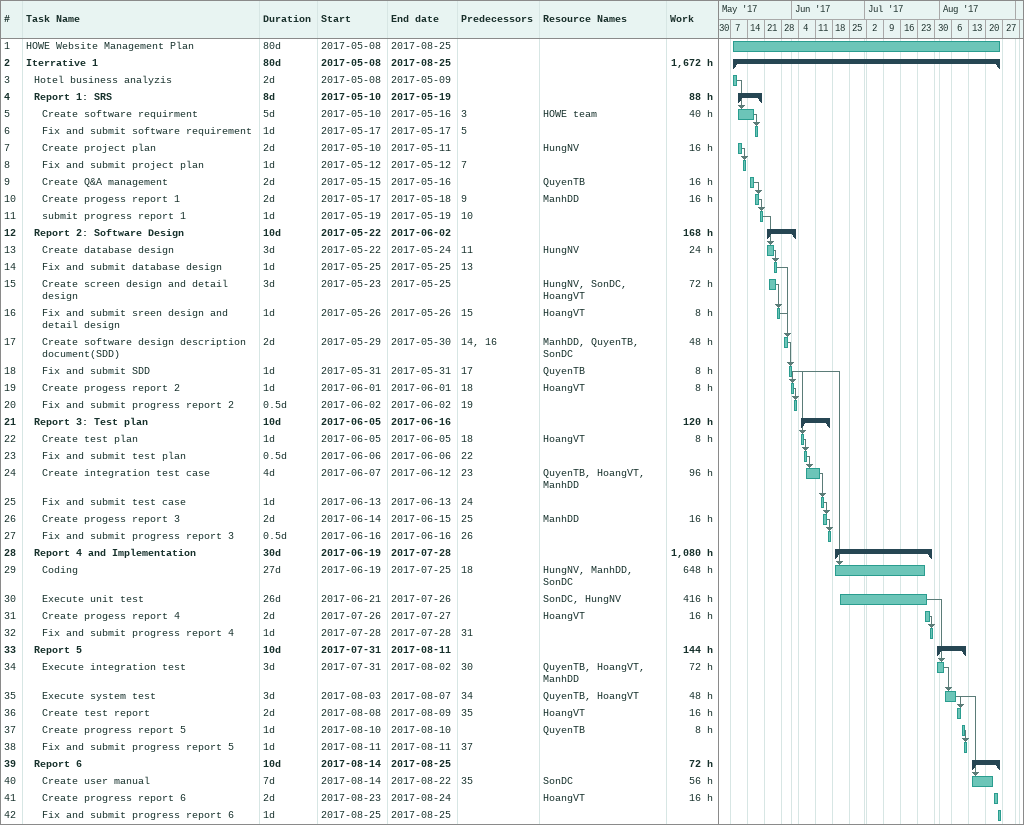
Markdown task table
| ID | Level | Task | Duration | Start | Finish | Predecessors | Resources | Work (h) |
|---|---|---|---|---|---|---|---|---|
| 1 | 1 | HOWE Website Management Plan | 80d | 2017-05-08 | 2017-08-25 |  |  |  |
| 2 | 1 | **Iterrative 1** | 80d | 2017-05-08 | 2017-08-25 |  |  | 1672 |
| 3 | 2 | Hotel business analyzis | 2d | 2017-05-08 | 2017-05-09 |  |  |  |
| 4 | 2 | **Report 1: SRS** | 8d | 2017-05-10 | 2017-05-19 |  |  | 88 |
| 5 | 3 | Create software requirment | 5d | 2017-05-10 | 2017-05-16 | 3 | HOWE team | 40 |
| 6 | 3 | Fix and submit software requirement | 1d | 2017-05-17 | 2017-05-17 | 5 |  |  |
| 7 | 3 | Create project plan | 2d | 2017-05-10 | 2017-05-11 |  | HungNV | 16 |
| 8 | 3 | Fix and submit project plan | 1d | 2017-05-12 | 2017-05-12 | 7 |  |  |
| 9 | 3 | Create Q&A management | 2d | 2017-05-15 | 2017-05-16 |  | QuyenTB | 16 |
| 10 | 3 | Create progess report 1 | 2d | 2017-05-17 | 2017-05-18 | 9 | ManhDD | 16 |
| 11 | 3 | submit progress report 1 | 1d | 2017-05-19 | 2017-05-19 | 10 |  |  |
| 12 | 2 | **Report 2: Software Design** | 10d | 2017-05-22 | 2017-06-02 |  |  | 168 |
| 13 | 3 | Create database design | 3d | 2017-05-22 | 2017-05-24 | 11 | HungNV | 24 |
| 14 | 3 | Fix and submit database design | 1d | 2017-05-25 | 2017-05-25 | 13 |  |  |
| 15 | 3 | Create screen design and detail design | 3d | 2017-05-23 | 2017-05-25 |  | HungNV, SonDC, HoangVT | 72 |
| 16 | 3 | Fix and submit sreen design and detail design | 1d | 2017-05-26 | 2017-05-26 | 15 | HoangVT | 8 |
| 17 | 3 | Create software design description document(SDD) | 2d | 2017-05-29 | 2017-05-30 | 14, 16 | ManhDD, QuyenTB, SonDC | 48 |
| 18 | 3 | Fix and submit SDD | 1d | 2017-05-31 | 2017-05-31 | 17 | QuyenTB | 8 |
| 19 | 3 | Create progess report 2 | 1d | 2017-06-01 | 2017-06-01 | 18 | HoangVT | 8 |
| 20 | 3 | Fix and submit progress report 2 | 0.5d | 2017-06-02 | 2017-06-02 | 19 |  |  |
| 21 | 2 | **Report 3: Test plan** | 10d | 2017-06-05 | 2017-06-16 |  |  | 120 |
| 22 | 3 | Create test plan | 1d | 2017-06-05 | 2017-06-05 | 18 | HoangVT | 8 |
| 23 | 3 | Fix and submit test plan | 0.5d | 2017-06-06 | 2017-06-06 | 22 |  |  |
| 24 | 3 | Create integration test case | 4d | 2017-06-07 | 2017-06-12 | 23 | QuyenTB, HoangVT, ManhDD | 96 |
| 25 | 3 | Fix and submit test case | 1d | 2017-06-13 | 2017-06-13 | 24 |  |  |
| 26 | 3 | Create progess report 3 | 2d | 2017-06-14 | 2017-06-15 | 25 | ManhDD | 16 |
| 27 | 3 | Fix and submit progress report 3 | 0.5d | 2017-06-16 | 2017-06-16 | 26 |  |  |
| 28 | 2 | **Report 4 and Implementation** | 30d | 2017-06-19 | 2017-07-28 |  |  | 1080 |
| 29 | 3 | Coding | 27d | 2017-06-19 | 2017-07-25 | 18 | HungNV, ManhDD, SonDC | 648 |
| 30 | 3 | Execute unit test | 26d | 2017-06-21 | 2017-07-26 |  | SonDC, HungNV | 416 |
| 31 | 3 | Create progess report 4 | 2d | 2017-07-26 | 2017-07-27 |  | HoangVT | 16 |
| 32 | 3 | Fix and submit progress report 4 | 1d | 2017-07-28 | 2017-07-28 | 31 |  |  |
| 33 | 2 | **Report 5** | 10d | 2017-07-31 | 2017-08-11 |  |  | 144 |
| 34 | 3 | Execute integration test | 3d | 2017-07-31 | 2017-08-02 | 30 | QuyenTB, HoangVT, ManhDD | 72 |
| 35 | 3 | Execute system test | 3d | 2017-08-03 | 2017-08-07 | 34 | QuyenTB, HoangVT | 48 |
| 36 | 3 | Create test report | 2d | 2017-08-08 | 2017-08-09 | 35 | HoangVT | 16 |
| 37 | 3 | Create progress report 5 | 1d | 2017-08-10 | 2017-08-10 |  | QuyenTB | 8 |
| 38 | 3 | Fix and submit progress report 5 | 1d | 2017-08-11 | 2017-08-11 | 37 |  |  |
| 39 | 2 | **Report 6** | 10d | 2017-08-14 | 2017-08-25 |  |  | 72 |
| 40 | 3 | Create user manual | 7d | 2017-08-14 | 2017-08-22 | 35 | SonDC | 56 |
| 41 | 3 | Create progress report 6 | 2d | 2017-08-23 | 2017-08-24 |  | HoangVT | 16 |
| 42 | 3 | Fix and submit progress report 6 | 1d | 2017-08-25 | 2017-08-25 |  |  |  |
